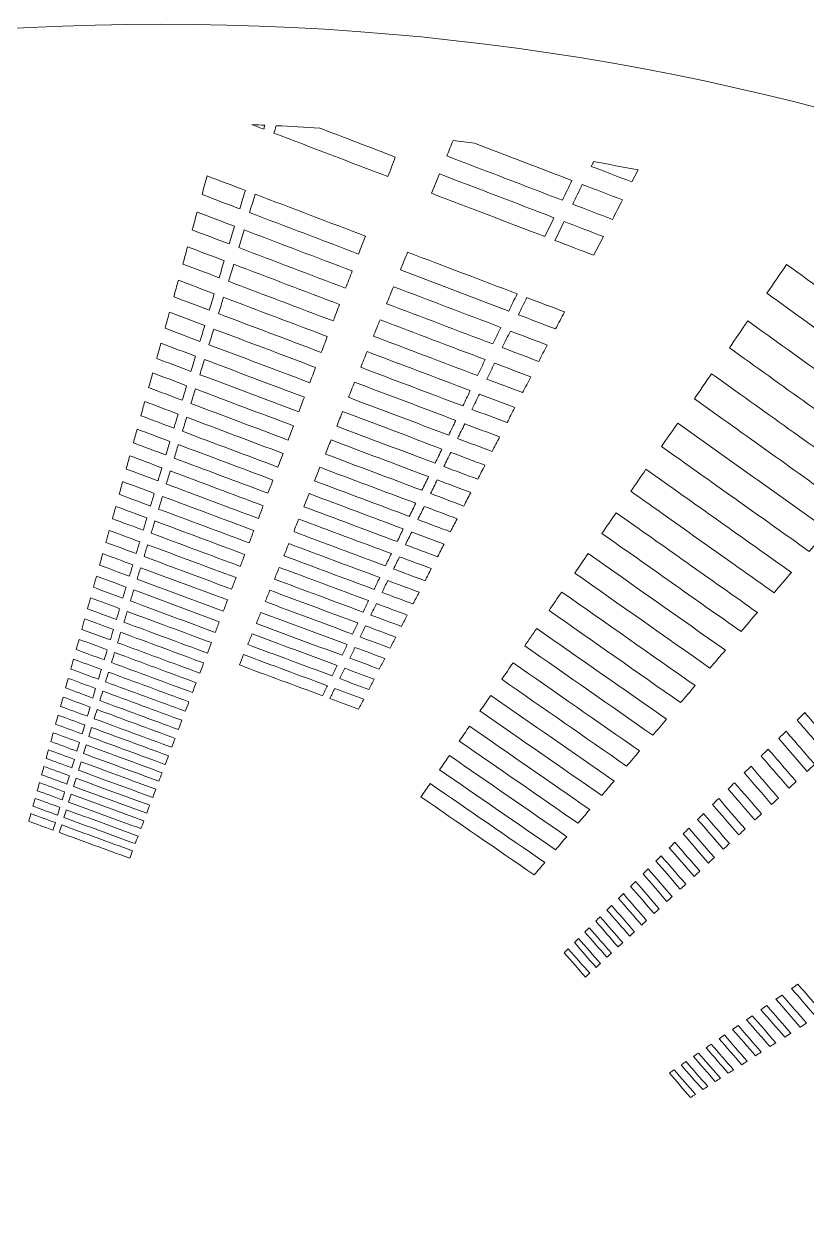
# Model space of a CAD drawing. Header units: millimetres. Extents: x -751 to 1411, y -446 to 1681.
# Drawn here: x -225.6 to -70.6, y 311.8 to 551.4 of the extents above; entities that cross this region are included whole.
import ezdxf

# ---------------------------------------------------------------- set-up
doc = ezdxf.new("R2010")
doc.units = ezdxf.units.MM
doc.header["$MEASUREMENT"] = 0
doc.layers.add('Layer 6', color=7, linetype='Continuous')

msp = doc.modelspace()

# ---------------------------------------------------------------- linework, layer by layer
at = {"layer": 'Layer 6', "lineweight": 0}
for points, knots in [([(-198.52, 551.4), (-477.55, 551.4), (-697.08, 331.88), (-697.08, 52.85), (-697.08, -226.18), (-477.55, -445.71), (-198.52, -445.71), (80.51, -445.71), (300.03, -226.18), (300.03, 52.85), (300.03, 331.88), (80.51, 551.4), (-198.52, 551.4)], [0, 0, 0, 0, 1, 1, 1, 2, 2, 2, 3, 3, 3, 4, 4, 4, 4]), ([(-177.91, 531.4), (-177.99, 531.13), (-178.07, 530.87), (-178.15, 530.6), (-178.94, 530.91), (-179.73, 531.21), (-180.52, 531.51), (-179.65, 531.48), (-178.78, 531.44), (-177.91, 531.4)], [0, 0, 0, 0, 1, 1, 1, 2, 2, 2, 3, 3, 3, 3]), ([(-175.68, 531.3), (-172.8, 531.16), (-169.92, 531), (-167.05, 530.82), (-162.06, 528.91), (-157.07, 527), (-152.08, 525.09), (-152.57, 523.8), (-153.06, 522.5), (-153.55, 521.21), (-161.08, 524.08), (-168.6, 526.96), (-176.13, 529.83), (-175.98, 530.32), (-175.83, 530.81), (-175.68, 531.3)], [0, 0, 0, 0, 1, 1, 1, 2, 2, 2, 3, 3, 3, 4, 4, 4, 5, 5, 5, 5]), ([(-140.64, 528.37), (-139.23, 528.2), (-137.83, 528.03), (-136.43, 527.85), (-129.98, 525.38), (-123.54, 522.91), (-117.1, 520.43), (-117.73, 519.13), (-118.36, 517.83), (-118.99, 516.53), (-126.62, 519.45), (-134.25, 522.38), (-141.89, 525.3), (-141.47, 526.32), (-141.05, 527.35), (-140.64, 528.37)], [0, 0, 0, 0, 1, 1, 1, 2, 2, 2, 3, 3, 3, 4, 4, 4, 5, 5, 5, 5]), ([(-112.8, 524.2), (-109.87, 523.66), (-106.93, 523.1), (-104.01, 522.52), (-104.01, 522.52), (-105.23, 520.16), (-105.23, 520.16), (-107.91, 521.19), (-110.59, 522.22), (-113.27, 523.24), (-113.11, 523.56), (-112.96, 523.88), (-112.8, 524.2)], [0, 0, 0, 0, 1, 1, 1, 2, 2, 2, 3, 3, 3, 4, 4, 4, 4]), ([(-189.35, 521.35), (-186.83, 520.39), (-184.31, 519.43), (-181.79, 518.47), (-182.16, 517.25), (-182.53, 516.04), (-182.89, 514.82), (-185.38, 515.76), (-187.88, 516.71), (-190.37, 517.66), (-190.03, 518.89), (-189.69, 520.12), (-189.35, 521.35)], [0, 0, 0, 0, 1, 1, 1, 2, 2, 2, 3, 3, 3, 4, 4, 4, 4]), ([(-143.33, 521.75), (-135.78, 518.86), (-128.22, 515.96), (-120.66, 513.07), (-121.26, 511.82), (-121.87, 510.58), (-122.47, 509.33), (-129.95, 512.19), (-137.42, 515.04), (-144.9, 517.9), (-144.38, 519.18), (-143.86, 520.46), (-143.33, 521.75)], [0, 0, 0, 0, 1, 1, 1, 2, 2, 2, 3, 3, 3, 4, 4, 4, 4]), ([(-179.84, 517.73), (-172.56, 514.96), (-165.29, 512.19), (-158.01, 509.42), (-158.46, 508.24), (-158.91, 507.05), (-159.36, 505.87), (-166.56, 508.61), (-173.76, 511.34), (-180.96, 514.08), (-180.59, 515.3), (-180.21, 516.51), (-179.84, 517.73)], [0, 0, 0, 0, 1, 1, 1, 2, 2, 2, 3, 3, 3, 4, 4, 4, 4]), ([(-107.08, 516.59), (-107.75, 515.31), (-108.41, 514.02), (-109.08, 512.74), (-111.7, 513.74), (-114.33, 514.74), (-116.95, 515.75), (-116.31, 517.05), (-115.67, 518.35), (-115.04, 519.64), (-112.38, 518.63), (-109.73, 517.61), (-107.08, 516.59)], [0, 0, 0, 0, 1, 1, 1, 2, 2, 2, 3, 3, 3, 4, 4, 4, 4]), ([(-191.33, 514.18), (-188.86, 513.24), (-186.4, 512.3), (-183.93, 511.37), (-184.28, 510.2), (-184.63, 509.03), (-184.98, 507.86), (-187.42, 508.78), (-189.87, 509.71), (-192.31, 510.64), (-191.98, 511.82), (-191.66, 513), (-191.33, 514.18)], [0, 0, 0, 0, 1, 1, 1, 2, 2, 2, 3, 3, 3, 4, 4, 4, 4]), ([(-161.92, 499.11), (-168.98, 501.78), (-176.03, 504.46), (-183.09, 507.14), (-182.73, 508.31), (-182.37, 509.47), (-182.02, 510.64), (-174.89, 507.93), (-167.76, 505.22), (-160.63, 502.52), (-161.06, 501.38), (-161.49, 500.24), (-161.92, 499.11)], [0, 0, 0, 0, 1, 1, 1, 2, 2, 2, 3, 3, 3, 4, 4, 4, 4]), ([(-120.48, 508.57), (-119.86, 509.81), (-119.25, 511.06), (-118.64, 512.3), (-116.05, 511.31), (-113.45, 510.31), (-110.85, 509.32), (-111.49, 508.09), (-112.13, 506.85), (-112.77, 505.62), (-115.34, 506.6), (-117.91, 507.59), (-120.48, 508.57)], [0, 0, 0, 0, 1, 1, 1, 2, 2, 2, 3, 3, 3, 4, 4, 4, 4]), ([(-186.99, 501.17), (-189.38, 502.08), (-191.78, 502.99), (-194.17, 503.89), (-193.86, 505.03), (-193.55, 506.16), (-193.23, 507.3), (-190.82, 506.38), (-188.4, 505.46), (-185.98, 504.55), (-186.31, 503.42), (-186.65, 502.3), (-186.99, 501.17)], [0, 0, 0, 0, 1, 1, 1, 2, 2, 2, 3, 3, 3, 4, 4, 4, 4]), ([(-127.96, 497.98), (-128.51, 496.84), (-129.07, 495.7), (-129.62, 494.56), (-129.62, 494.56), (-151.08, 502.72), (-151.08, 502.72), (-150.61, 503.89), (-150.13, 505.07), (-149.65, 506.24), (-142.42, 503.49), (-135.19, 500.73), (-127.96, 497.98)], [0, 0, 0, 0, 1, 1, 1, 2, 2, 2, 3, 3, 3, 4, 4, 4, 4]), ([(-163.14, 495.89), (-163.55, 494.8), (-163.97, 493.71), (-164.38, 492.61), (-171.3, 495.23), (-178.22, 497.85), (-185.14, 500.47), (-184.79, 501.59), (-184.45, 502.71), (-184.1, 503.84), (-177.12, 501.19), (-170.13, 498.54), (-163.14, 495.89)], [0, 0, 0, 0, 1, 1, 1, 2, 2, 2, 3, 3, 3, 4, 4, 4, 4]), ([(-74.57, 503.81), (-63.67, 495.93), (-52.76, 488.05), (-41.86, 480.17), (-43.35, 478.42), (-44.83, 476.67), (-46.32, 474.92), (-57.04, 482.65), (-67.76, 490.38), (-78.48, 498.11), (-77.18, 500.01), (-75.87, 501.91), (-74.57, 503.81)], [0, 0, 0, 0, 1, 1, 1, 2, 2, 2, 3, 3, 3, 4, 4, 4, 4]), ([(-187.95, 497.99), (-188.27, 496.91), (-188.6, 495.83), (-188.92, 494.75), (-191.27, 495.64), (-193.62, 496.53), (-195.97, 497.41), (-195.66, 498.5), (-195.36, 499.59), (-195.06, 500.68), (-192.69, 499.79), (-190.32, 498.89), (-187.95, 497.99)], [0, 0, 0, 0, 1, 1, 1, 2, 2, 2, 3, 3, 3, 4, 4, 4, 4]), ([(-153.81, 496.03), (-153.35, 497.16), (-152.89, 498.28), (-152.44, 499.4), (-145.35, 496.71), (-138.27, 494.02), (-131.18, 491.33), (-131.71, 490.24), (-132.24, 489.14), (-132.77, 488.05), (-139.78, 490.71), (-146.8, 493.37), (-153.81, 496.03)], [0, 0, 0, 0, 1, 1, 1, 2, 2, 2, 3, 3, 3, 4, 4, 4, 4]), ([(-165.55, 489.52), (-165.95, 488.47), (-166.35, 487.42), (-166.74, 486.37), (-173.53, 488.94), (-180.31, 491.5), (-187.1, 494.06), (-186.77, 495.14), (-186.44, 496.22), (-186.11, 497.3), (-179.26, 494.71), (-172.4, 492.11), (-165.55, 489.52)], [0, 0, 0, 0, 1, 1, 1, 2, 2, 2, 3, 3, 3, 4, 4, 4, 4]), ([(-127.71, 493.83), (-127.15, 494.97), (-126.59, 496.11), (-126.03, 497.25), (-123.55, 496.3), (-121.06, 495.36), (-118.58, 494.41), (-119.16, 493.28), (-119.75, 492.16), (-120.33, 491.03), (-122.79, 491.96), (-125.25, 492.9), (-127.71, 493.83)], [0, 0, 0, 0, 1, 1, 1, 2, 2, 2, 3, 3, 3, 4, 4, 4, 4]), ([(-189.84, 491.69), (-190.15, 490.65), (-190.46, 489.61), (-190.78, 488.57), (-193.08, 489.44), (-195.38, 490.31), (-197.69, 491.18), (-197.4, 492.23), (-197.11, 493.28), (-196.82, 494.33), (-194.49, 493.45), (-192.17, 492.57), (-189.84, 491.69)], [0, 0, 0, 0, 1, 1, 1, 2, 2, 2, 3, 3, 3, 4, 4, 4, 4]), ([(-134.27, 484.95), (-134.78, 483.9), (-135.29, 482.84), (-135.8, 481.79), (-142.68, 484.4), (-149.55, 487), (-156.43, 489.6), (-155.99, 490.68), (-155.55, 491.76), (-155.11, 492.84), (-148.16, 490.21), (-141.22, 487.58), (-134.27, 484.95)], [0, 0, 0, 0, 1, 1, 1, 2, 2, 2, 3, 3, 3, 4, 4, 4, 4]), ([(-50.62, 469.86), (-52.01, 468.23), (-53.4, 466.6), (-54.78, 464.97), (-65.16, 472.41), (-75.53, 479.85), (-85.91, 487.3), (-84.69, 489.07), (-83.47, 490.84), (-82.26, 492.61), (-71.71, 485.03), (-61.17, 477.44), (-50.62, 469.86)], [0, 0, 0, 0, 1, 1, 1, 2, 2, 2, 3, 3, 3, 4, 4, 4, 4]), ([(-188.99, 487.9), (-188.67, 488.94), (-188.36, 489.97), (-188.04, 491.01), (-181.32, 488.47), (-174.59, 485.94), (-167.87, 483.4), (-168.25, 482.39), (-168.64, 481.38), (-169.02, 480.37), (-175.68, 482.88), (-182.33, 485.39), (-188.99, 487.9)], [0, 0, 0, 0, 1, 1, 1, 2, 2, 2, 3, 3, 3, 4, 4, 4, 4]), ([(-130.9, 487.34), (-130.36, 488.43), (-129.83, 489.52), (-129.29, 490.61), (-126.86, 489.69), (-124.42, 488.76), (-121.99, 487.84), (-122.55, 486.76), (-123.11, 485.68), (-123.67, 484.59), (-126.08, 485.51), (-128.49, 486.42), (-130.9, 487.34)], [0, 0, 0, 0, 1, 1, 1, 2, 2, 2, 3, 3, 3, 4, 4, 4, 4]), ([(-191.66, 485.63), (-191.96, 484.63), (-192.26, 483.63), (-192.56, 482.63), (-194.82, 483.48), (-197.09, 484.33), (-199.35, 485.18), (-199.07, 486.19), (-198.79, 487.2), (-198.51, 488.21), (-196.23, 487.35), (-193.94, 486.49), (-191.66, 485.63)], [0, 0, 0, 0, 1, 1, 1, 2, 2, 2, 3, 3, 3, 4, 4, 4, 4]), ([(-137.24, 478.81), (-137.73, 477.8), (-138.22, 476.79), (-138.71, 475.78), (-145.45, 478.33), (-152.2, 480.88), (-158.94, 483.43), (-158.52, 484.46), (-158.1, 485.5), (-157.67, 486.54), (-150.86, 483.97), (-144.05, 481.39), (-137.24, 478.81)], [0, 0, 0, 0, 1, 1, 1, 2, 2, 2, 3, 3, 3, 4, 4, 4, 4]), ([(-170.1, 477.51), (-170.47, 476.53), (-170.84, 475.56), (-171.21, 474.59), (-177.74, 477.05), (-184.28, 479.51), (-190.81, 481.97), (-190.5, 482.97), (-190.2, 483.96), (-189.89, 484.96), (-183.3, 482.48), (-176.7, 479.99), (-170.1, 477.51)], [0, 0, 0, 0, 1, 1, 1, 2, 2, 2, 3, 3, 3, 4, 4, 4, 4]), ([(-133.96, 481.1), (-133.45, 482.15), (-132.93, 483.2), (-132.42, 484.25), (-130.03, 483.34), (-127.64, 482.44), (-125.26, 481.53), (-125.79, 480.49), (-126.33, 479.45), (-126.87, 478.41), (-129.24, 479.31), (-131.6, 480.2), (-133.96, 481.1)], [0, 0, 0, 0, 1, 1, 1, 2, 2, 2, 3, 3, 3, 4, 4, 4, 4]), ([(-193.42, 479.79), (-193.7, 478.83), (-193.99, 477.86), (-194.28, 476.9), (-196.5, 477.74), (-198.72, 478.57), (-200.94, 479.4), (-200.67, 480.38), (-200.41, 481.35), (-200.14, 482.32), (-197.9, 481.48), (-195.66, 480.63), (-193.42, 479.79)], [0, 0, 0, 0, 1, 1, 1, 2, 2, 2, 3, 3, 3, 4, 4, 4, 4]), ([(-92.84, 477.2), (-91.71, 478.85), (-90.57, 480.51), (-89.43, 482.16), (-79.22, 474.85), (-69.01, 467.55), (-58.8, 460.24), (-60.1, 458.71), (-61.39, 457.19), (-62.69, 455.66), (-72.74, 462.84), (-82.79, 470.02), (-92.84, 477.2)], [0, 0, 0, 0, 1, 1, 1, 2, 2, 2, 3, 3, 3, 4, 4, 4, 4]), ([(-140.1, 472.91), (-140.57, 471.94), (-141.04, 470.97), (-141.51, 469.99), (-148.13, 472.49), (-154.75, 474.99), (-161.36, 477.48), (-160.96, 478.48), (-160.55, 479.48), (-160.14, 480.48), (-153.46, 477.96), (-146.78, 475.44), (-140.1, 472.91)], [0, 0, 0, 0, 1, 1, 1, 2, 2, 2, 3, 3, 3, 4, 4, 4, 4]), ([(-172.25, 471.83), (-172.61, 470.9), (-172.96, 469.96), (-173.32, 469.02), (-179.73, 471.43), (-186.15, 473.84), (-192.56, 476.25), (-192.27, 477.22), (-191.97, 478.18), (-191.68, 479.14), (-185.2, 476.7), (-178.73, 474.27), (-172.25, 471.83)], [0, 0, 0, 0, 1, 1, 1, 2, 2, 2, 3, 3, 3, 4, 4, 4, 4]), ([(-136.91, 475.1), (-136.41, 476.11), (-135.92, 477.12), (-135.42, 478.13), (-133.08, 477.24), (-130.74, 476.35), (-128.4, 475.47), (-128.92, 474.47), (-129.43, 473.47), (-129.95, 472.47), (-132.27, 473.35), (-134.59, 474.22), (-136.91, 475.1)], [0, 0, 0, 0, 1, 1, 1, 2, 2, 2, 3, 3, 3, 4, 4, 4, 4]), ([(-195.11, 474.17), (-195.38, 473.24), (-195.66, 472.31), (-195.94, 471.38), (-198.12, 472.2), (-200.3, 473.02), (-202.48, 473.83), (-202.22, 474.77), (-201.97, 475.71), (-201.71, 476.65), (-199.51, 475.82), (-197.31, 474.99), (-195.11, 474.17)], [0, 0, 0, 0, 1, 1, 1, 2, 2, 2, 3, 3, 3, 4, 4, 4, 4]), ([(-163.7, 471.76), (-163.3, 472.72), (-162.91, 473.69), (-162.52, 474.65), (-155.96, 472.18), (-149.4, 469.71), (-142.84, 467.24), (-143.3, 466.3), (-143.75, 465.36), (-144.2, 464.43), (-150.7, 466.87), (-157.2, 469.32), (-163.7, 471.76)], [0, 0, 0, 0, 1, 1, 1, 2, 2, 2, 3, 3, 3, 4, 4, 4, 4]), ([(-174.32, 466.36), (-174.66, 465.46), (-175.01, 464.56), (-175.35, 463.66), (-181.65, 466.02), (-187.95, 468.38), (-194.25, 470.75), (-193.97, 471.67), (-193.68, 472.6), (-193.4, 473.53), (-187.04, 471.14), (-180.68, 468.75), (-174.32, 466.36)], [0, 0, 0, 0, 1, 1, 1, 2, 2, 2, 3, 3, 3, 4, 4, 4, 4]), ([(-139.74, 469.33), (-139.27, 470.3), (-138.79, 471.27), (-138.31, 472.24), (-136.02, 471.37), (-133.72, 470.51), (-131.42, 469.64), (-131.92, 468.68), (-132.42, 467.72), (-132.92, 466.75), (-135.19, 467.61), (-137.47, 468.47), (-139.74, 469.33)], [0, 0, 0, 0, 1, 1, 1, 2, 2, 2, 3, 3, 3, 4, 4, 4, 4]), ([(-99.34, 467.74), (-98.27, 469.29), (-97.21, 470.84), (-96.14, 472.39), (-86.25, 465.34), (-76.35, 458.29), (-66.45, 451.24), (-67.67, 449.81), (-68.88, 448.38), (-70.1, 446.95), (-79.85, 453.88), (-89.59, 460.81), (-99.34, 467.74)], [0, 0, 0, 0, 1, 1, 1, 2, 2, 2, 3, 3, 3, 4, 4, 4, 4]), ([(-196.73, 468.74), (-197, 467.85), (-197.27, 466.95), (-197.54, 466.06), (-199.68, 466.86), (-201.83, 467.66), (-203.97, 468.46), (-203.72, 469.37), (-203.47, 470.27), (-203.22, 471.17), (-201.06, 470.36), (-198.9, 469.55), (-196.73, 468.74)], [0, 0, 0, 0, 1, 1, 1, 2, 2, 2, 3, 3, 3, 4, 4, 4, 4]), ([(-176.32, 461.09), (-176.65, 460.22), (-176.98, 459.35), (-177.31, 458.48), (-183.5, 460.8), (-189.69, 463.12), (-195.88, 465.43), (-195.61, 466.33), (-195.33, 467.22), (-195.06, 468.12), (-188.81, 465.78), (-182.57, 463.43), (-176.32, 461.09)], [0, 0, 0, 0, 1, 1, 1, 2, 2, 2, 3, 3, 3, 4, 4, 4, 4]), ([(-165.94, 466.25), (-165.56, 467.18), (-165.19, 468.11), (-164.81, 469.03), (-158.37, 466.61), (-151.93, 464.19), (-145.49, 461.77), (-145.93, 460.87), (-146.36, 459.96), (-146.8, 459.06), (-153.18, 461.46), (-159.56, 463.85), (-165.94, 466.25)], [0, 0, 0, 0, 1, 1, 1, 2, 2, 2, 3, 3, 3, 4, 4, 4, 4]), ([(-198.31, 463.51), (-198.57, 462.65), (-198.83, 461.78), (-199.09, 460.92), (-201.19, 461.7), (-203.3, 462.49), (-205.4, 463.28), (-205.16, 464.15), (-204.92, 465.02), (-204.68, 465.9), (-202.55, 465.1), (-200.43, 464.31), (-198.31, 463.51)], [0, 0, 0, 0, 1, 1, 1, 2, 2, 2, 3, 3, 3, 4, 4, 4, 4]), ([(-142.47, 463.77), (-142.01, 464.71), (-141.55, 465.64), (-141.09, 466.58), (-138.84, 465.73), (-136.58, 464.88), (-134.33, 464.03), (-134.81, 463.1), (-135.29, 462.18), (-135.77, 461.25), (-138, 462.09), (-140.24, 462.93), (-142.47, 463.77)], [0, 0, 0, 0, 1, 1, 1, 2, 2, 2, 3, 3, 3, 4, 4, 4, 4]), ([(-197.46, 460.31), (-197.19, 461.17), (-196.93, 462.03), (-196.66, 462.9), (-190.52, 460.6), (-184.39, 458.3), (-178.25, 456.01), (-178.57, 455.16), (-178.88, 454.32), (-179.2, 453.48), (-185.29, 455.76), (-191.37, 458.03), (-197.46, 460.31)], [0, 0, 0, 0, 1, 1, 1, 2, 2, 2, 3, 3, 3, 4, 4, 4, 4]), ([(-168.1, 460.94), (-167.74, 461.83), (-167.38, 462.73), (-167.01, 463.62), (-160.69, 461.25), (-154.36, 458.87), (-148.04, 456.5), (-148.46, 455.63), (-148.88, 454.76), (-149.31, 453.89), (-155.57, 456.24), (-161.84, 458.59), (-168.1, 460.94)], [0, 0, 0, 0, 1, 1, 1, 2, 2, 2, 3, 3, 3, 4, 4, 4, 4]), ([(-105.43, 458.87), (-104.43, 460.32), (-103.43, 461.78), (-102.43, 463.23), (-92.83, 456.42), (-83.23, 449.61), (-73.63, 442.79), (-74.77, 441.45), (-75.91, 440.11), (-77.05, 438.77), (-86.51, 445.46), (-95.97, 452.17), (-105.43, 458.87)], [0, 0, 0, 0, 1, 1, 1, 2, 2, 2, 3, 3, 3, 4, 4, 4, 4]), ([(-199.82, 458.46), (-200.08, 457.62), (-200.33, 456.79), (-200.58, 455.95), (-202.65, 456.73), (-204.72, 457.5), (-206.79, 458.27), (-206.55, 459.11), (-206.32, 459.96), (-206.09, 460.8), (-204, 460.02), (-201.91, 459.24), (-199.82, 458.46)], [0, 0, 0, 0, 1, 1, 1, 2, 2, 2, 3, 3, 3, 4, 4, 4, 4]), ([(-145.1, 458.42), (-144.66, 459.32), (-144.21, 460.22), (-143.77, 461.12), (-141.56, 460.29), (-139.34, 459.46), (-137.13, 458.62), (-137.59, 457.73), (-138.05, 456.84), (-138.52, 455.95), (-140.71, 456.77), (-142.9, 457.6), (-145.1, 458.42)], [0, 0, 0, 0, 1, 1, 1, 2, 2, 2, 3, 3, 3, 4, 4, 4, 4]), ([(-180.11, 451.09), (-180.42, 450.28), (-180.72, 449.47), (-181.03, 448.66), (-187.01, 450.89), (-192.99, 453.12), (-198.97, 455.35), (-198.72, 456.19), (-198.46, 457.02), (-198.21, 457.86), (-192.17, 455.6), (-186.14, 453.35), (-180.11, 451.09)], [0, 0, 0, 0, 1, 1, 1, 2, 2, 2, 3, 3, 3, 4, 4, 4, 4]), ([(-170.19, 455.81), (-169.84, 456.68), (-169.49, 457.54), (-169.14, 458.4), (-162.93, 456.07), (-156.71, 453.74), (-150.5, 451.42), (-150.91, 450.58), (-151.31, 449.74), (-151.72, 448.9), (-157.88, 451.2), (-164.03, 453.51), (-170.19, 455.81)], [0, 0, 0, 0, 1, 1, 1, 2, 2, 2, 3, 3, 3, 4, 4, 4, 4]), ([(-201.29, 453.58), (-201.53, 452.77), (-201.78, 451.97), (-202.02, 451.16), (-204.05, 451.92), (-206.09, 452.67), (-208.12, 453.43), (-207.9, 454.25), (-207.67, 455.06), (-207.45, 455.88), (-205.39, 455.11), (-203.34, 454.34), (-201.29, 453.58)], [0, 0, 0, 0, 1, 1, 1, 2, 2, 2, 3, 3, 3, 4, 4, 4, 4]), ([(-147.63, 453.26), (-147.21, 454.13), (-146.78, 455), (-146.35, 455.86), (-144.18, 455.05), (-142, 454.23), (-139.83, 453.42), (-140.28, 452.56), (-140.72, 451.69), (-141.17, 450.83), (-143.32, 451.64), (-145.48, 452.45), (-147.63, 453.26)], [0, 0, 0, 0, 1, 1, 1, 2, 2, 2, 3, 3, 3, 4, 4, 4, 4]), ([(-200.44, 450.57), (-200.2, 451.38), (-199.95, 452.18), (-199.7, 452.99), (-193.77, 450.77), (-187.84, 448.56), (-181.9, 446.35), (-182.2, 445.56), (-182.5, 444.78), (-182.8, 443.99), (-188.68, 446.19), (-194.56, 448.38), (-200.44, 450.57)], [0, 0, 0, 0, 1, 1, 1, 2, 2, 2, 3, 3, 3, 4, 4, 4, 4]), ([(-172.21, 450.87), (-171.87, 451.7), (-171.53, 452.53), (-171.19, 453.37), (-165.08, 451.08), (-158.98, 448.8), (-152.87, 446.51), (-153.27, 445.7), (-153.66, 444.89), (-154.05, 444.08), (-160.1, 446.34), (-166.16, 448.61), (-172.21, 450.87)], [0, 0, 0, 0, 1, 1, 1, 2, 2, 2, 3, 3, 3, 4, 4, 4, 4]), ([(-111.16, 450.52), (-110.22, 451.89), (-109.28, 453.26), (-108.34, 454.63), (-99.02, 448.04), (-89.69, 441.45), (-80.37, 434.86), (-81.44, 433.6), (-82.52, 432.34), (-83.59, 431.08), (-92.78, 437.56), (-101.97, 444.04), (-111.16, 450.52)], [0, 0, 0, 0, 1, 1, 1, 2, 2, 2, 3, 3, 3, 4, 4, 4, 4]), ([(-202.71, 448.86), (-202.94, 448.08), (-203.18, 447.3), (-203.41, 446.52), (-205.41, 447.26), (-207.41, 448.01), (-209.42, 448.75), (-209.2, 449.54), (-208.98, 450.33), (-208.76, 451.12), (-206.74, 450.37), (-204.73, 449.61), (-202.71, 448.86)], [0, 0, 0, 0, 1, 1, 1, 2, 2, 2, 3, 3, 3, 4, 4, 4, 4]), ([(-150.08, 448.28), (-149.67, 449.12), (-149.25, 449.96), (-148.84, 450.8), (-146.71, 449.99), (-144.57, 449.19), (-142.43, 448.39), (-142.86, 447.56), (-143.29, 446.73), (-143.72, 445.9), (-145.84, 446.7), (-147.96, 447.49), (-150.08, 448.28)], [0, 0, 0, 0, 1, 1, 1, 2, 2, 2, 3, 3, 3, 4, 4, 4, 4]), ([(-201.86, 445.94), (-201.62, 446.72), (-201.38, 447.5), (-201.14, 448.28), (-195.31, 446.11), (-189.48, 443.93), (-183.64, 441.76), (-183.93, 441), (-184.22, 440.24), (-184.51, 439.48), (-190.29, 441.64), (-196.08, 443.79), (-201.86, 445.94)], [0, 0, 0, 0, 1, 1, 1, 2, 2, 2, 3, 3, 3, 4, 4, 4, 4]), ([(-174.15, 446.09), (-173.83, 446.89), (-173.5, 447.7), (-173.17, 448.5), (-167.17, 446.26), (-161.17, 444.02), (-155.17, 441.78), (-155.55, 440.99), (-155.92, 440.21), (-156.3, 439.43), (-162.25, 441.65), (-168.2, 443.87), (-174.15, 446.09)], [0, 0, 0, 0, 1, 1, 1, 2, 2, 2, 3, 3, 3, 4, 4, 4, 4]), ([(-204.08, 444.3), (-204.31, 443.55), (-204.53, 442.79), (-204.76, 442.03), (-206.73, 442.77), (-208.7, 443.5), (-210.67, 444.23), (-210.46, 444.99), (-210.25, 445.75), (-210.03, 446.52), (-208.05, 445.78), (-206.06, 445.04), (-204.08, 444.3)], [0, 0, 0, 0, 1, 1, 1, 2, 2, 2, 3, 3, 3, 4, 4, 4, 4]), ([(-152.44, 443.48), (-152.04, 444.29), (-151.64, 445.09), (-151.25, 445.9), (-149.15, 445.12), (-147.05, 444.33), (-144.95, 443.55), (-145.36, 442.74), (-145.78, 441.94), (-146.19, 441.14), (-148.27, 441.92), (-150.36, 442.7), (-152.44, 443.48)], [0, 0, 0, 0, 1, 1, 1, 2, 2, 2, 3, 3, 3, 4, 4, 4, 4]), ([(-116.55, 442.67), (-115.67, 443.96), (-114.78, 445.25), (-113.89, 446.54), (-104.83, 440.16), (-95.77, 433.78), (-86.71, 427.4), (-87.73, 426.21), (-88.74, 425.02), (-89.75, 423.83), (-98.68, 430.11), (-107.62, 436.39), (-116.55, 442.67)], [0, 0, 0, 0, 1, 1, 1, 2, 2, 2, 3, 3, 3, 4, 4, 4, 4]), ([(-203.23, 441.47), (-203, 442.22), (-202.77, 442.97), (-202.54, 443.73), (-196.8, 441.59), (-191.06, 439.46), (-185.32, 437.33), (-185.6, 436.59), (-185.88, 435.86), (-186.16, 435.12), (-191.85, 437.24), (-197.54, 439.35), (-203.23, 441.47)], [0, 0, 0, 0, 1, 1, 1, 2, 2, 2, 3, 3, 3, 4, 4, 4, 4]), ([(-176.03, 441.47), (-175.72, 442.25), (-175.4, 443.03), (-175.08, 443.8), (-169.18, 441.6), (-163.28, 439.4), (-157.38, 437.2), (-157.75, 436.44), (-158.11, 435.69), (-158.48, 434.93), (-164.33, 437.11), (-170.18, 439.29), (-176.03, 441.47)], [0, 0, 0, 0, 1, 1, 1, 2, 2, 2, 3, 3, 3, 4, 4, 4, 4]), ([(-205.41, 439.89), (-205.62, 439.15), (-205.84, 438.42), (-206.06, 437.69), (-208, 438.41), (-209.94, 439.13), (-211.88, 439.85), (-211.67, 440.59), (-211.47, 441.32), (-211.27, 442.06), (-209.31, 441.34), (-207.36, 440.61), (-205.41, 439.89)], [0, 0, 0, 0, 1, 1, 1, 2, 2, 2, 3, 3, 3, 4, 4, 4, 4]), ([(-154.72, 438.83), (-154.33, 439.62), (-153.95, 440.4), (-153.56, 441.18), (-151.5, 440.41), (-149.44, 439.64), (-147.37, 438.87), (-147.77, 438.09), (-148.18, 437.32), (-148.58, 436.54), (-150.62, 437.31), (-152.67, 438.07), (-154.72, 438.83)], [0, 0, 0, 0, 1, 1, 1, 2, 2, 2, 3, 3, 3, 4, 4, 4, 4]), ([(-204.56, 437.14), (-204.34, 437.86), (-204.12, 438.59), (-203.89, 439.32), (-198.24, 437.23), (-192.6, 435.13), (-186.95, 433.03), (-187.22, 432.32), (-187.49, 431.61), (-187.76, 430.9), (-193.36, 432.98), (-198.96, 435.06), (-204.56, 437.14)], [0, 0, 0, 0, 1, 1, 1, 2, 2, 2, 3, 3, 3, 4, 4, 4, 4]), ([(-177.85, 437.01), (-177.55, 437.76), (-177.24, 438.51), (-176.93, 439.26), (-171.13, 437.1), (-165.33, 434.94), (-159.52, 432.78), (-159.88, 432.05), (-160.23, 431.31), (-160.59, 430.58), (-166.34, 432.72), (-172.1, 434.87), (-177.85, 437.01)], [0, 0, 0, 0, 1, 1, 1, 2, 2, 2, 3, 3, 3, 4, 4, 4, 4]), ([(-121.64, 435.26), (-120.8, 436.47), (-119.97, 437.69), (-119.13, 438.91), (-110.32, 432.73), (-101.51, 426.55), (-92.7, 420.36), (-93.65, 419.24), (-94.61, 418.11), (-95.56, 416.99), (-104.25, 423.08), (-112.95, 429.17), (-121.64, 435.26)], [0, 0, 0, 0, 1, 1, 1, 2, 2, 2, 3, 3, 3, 4, 4, 4, 4]), ([(-206.69, 435.61), (-206.9, 434.9), (-207.12, 434.2), (-207.33, 433.49), (-209.24, 434.19), (-211.14, 434.9), (-213.05, 435.61), (-212.85, 436.32), (-212.65, 437.04), (-212.46, 437.75), (-210.53, 437.04), (-208.61, 436.33), (-206.69, 435.61)], [0, 0, 0, 0, 1, 1, 1, 2, 2, 2, 3, 3, 3, 4, 4, 4, 4]), ([(-156.92, 434.35), (-156.55, 435.1), (-156.18, 435.86), (-155.81, 436.61), (-153.78, 435.86), (-151.75, 435.1), (-149.72, 434.34), (-150.1, 433.59), (-150.49, 432.85), (-150.88, 432.1), (-152.89, 432.85), (-154.91, 433.6), (-156.92, 434.35)], [0, 0, 0, 0, 1, 1, 1, 2, 2, 2, 3, 3, 3, 4, 4, 4, 4]), ([(-205.85, 432.94), (-205.63, 433.65), (-205.42, 434.35), (-205.2, 435.06), (-199.64, 433), (-194.08, 430.94), (-188.52, 428.88), (-188.78, 428.19), (-189.05, 427.5), (-189.31, 426.81), (-194.82, 428.85), (-200.34, 430.9), (-205.85, 432.94)], [0, 0, 0, 0, 1, 1, 1, 2, 2, 2, 3, 3, 3, 4, 4, 4, 4]), ([(-178.72, 434.87), (-173.01, 432.75), (-167.3, 430.62), (-161.59, 428.5), (-161.94, 427.79), (-162.28, 427.08), (-162.62, 426.37), (-168.28, 428.48), (-173.95, 430.58), (-179.61, 432.69), (-179.32, 433.42), (-179.02, 434.14), (-178.72, 434.87)], [0, 0, 0, 0, 1, 1, 1, 2, 2, 2, 3, 3, 3, 4, 4, 4, 4]), ([(-207.93, 431.47), (-208.14, 430.79), (-208.35, 430.1), (-208.55, 429.41), (-208.55, 429.41), (-214.19, 431.5), (-214.19, 431.5), (-213.99, 432.19), (-213.8, 432.88), (-213.61, 433.57), (-211.72, 432.87), (-209.83, 432.17), (-207.93, 431.47)], [0, 0, 0, 0, 1, 1, 1, 2, 2, 2, 3, 3, 3, 4, 4, 4, 4]), ([(-159.05, 430.01), (-158.69, 430.74), (-158.33, 431.47), (-157.97, 432.2), (-155.98, 431.46), (-153.98, 430.71), (-151.98, 429.97), (-152.36, 429.25), (-152.73, 428.52), (-153.11, 427.8), (-155.09, 428.54), (-157.07, 429.27), (-159.05, 430.01)], [0, 0, 0, 0, 1, 1, 1, 2, 2, 2, 3, 3, 3, 4, 4, 4, 4]), ([(-126.45, 428.25), (-125.66, 429.4), (-124.87, 430.56), (-124.08, 431.71), (-115.5, 425.71), (-106.92, 419.71), (-98.35, 413.71), (-99.25, 412.65), (-100.15, 411.59), (-101.06, 410.53), (-109.52, 416.44), (-117.99, 422.34), (-126.45, 428.25)], [0, 0, 0, 0, 1, 1, 1, 2, 2, 2, 3, 3, 3, 4, 4, 4, 4]), ([(-209.14, 427.46), (-209.34, 426.79), (-209.54, 426.13), (-209.74, 425.46), (-211.59, 426.15), (-213.44, 426.83), (-215.29, 427.51), (-215.1, 428.18), (-214.92, 428.86), (-214.73, 429.53), (-212.87, 428.84), (-211, 428.15), (-209.14, 427.46)], [0, 0, 0, 0, 1, 1, 1, 2, 2, 2, 3, 3, 3, 4, 4, 4, 4]), ([(-207.1, 428.87), (-206.89, 429.56), (-206.68, 430.24), (-206.47, 430.93), (-200.99, 428.9), (-195.52, 426.87), (-190.05, 424.85), (-190.3, 424.18), (-190.56, 423.51), (-190.81, 422.84), (-196.24, 424.85), (-201.67, 426.86), (-207.1, 428.87)], [0, 0, 0, 0, 1, 1, 1, 2, 2, 2, 3, 3, 3, 4, 4, 4, 4]), ([(-181.32, 428.51), (-181.03, 429.21), (-180.74, 429.92), (-180.45, 430.62), (-174.84, 428.53), (-169.22, 426.45), (-163.6, 424.36), (-163.93, 423.67), (-164.26, 422.99), (-164.59, 422.3), (-170.17, 424.37), (-175.74, 426.44), (-181.32, 428.51)], [0, 0, 0, 0, 1, 1, 1, 2, 2, 2, 3, 3, 3, 4, 4, 4, 4]), ([(-208.31, 424.93), (-208.1, 425.6), (-207.9, 426.26), (-207.69, 426.92), (-202.31, 424.93), (-196.92, 422.94), (-191.53, 420.94), (-191.77, 420.3), (-192.02, 419.65), (-192.26, 419), (-197.61, 420.98), (-202.96, 422.96), (-208.31, 424.93)], [0, 0, 0, 0, 1, 1, 1, 2, 2, 2, 3, 3, 3, 4, 4, 4, 4]), ([(-161.11, 425.81), (-160.76, 426.52), (-160.42, 427.23), (-160.07, 427.93), (-158.1, 427.2), (-156.14, 426.47), (-154.18, 425.74), (-154.54, 425.04), (-154.9, 424.34), (-155.26, 423.64), (-157.21, 424.36), (-159.16, 425.09), (-161.11, 425.81)], [0, 0, 0, 0, 1, 1, 1, 2, 2, 2, 3, 3, 3, 4, 4, 4, 4]), ([(-210.31, 423.57), (-210.5, 422.92), (-210.7, 422.28), (-210.89, 421.63), (-212.71, 422.3), (-214.53, 422.98), (-216.36, 423.65), (-216.18, 424.3), (-216, 424.95), (-215.82, 425.6), (-213.98, 424.92), (-212.14, 424.25), (-210.31, 423.57)], [0, 0, 0, 0, 1, 1, 1, 2, 2, 2, 3, 3, 3, 4, 4, 4, 4]), ([(-182.13, 426.5), (-176.6, 424.45), (-171.07, 422.4), (-165.54, 420.35), (-165.86, 419.69), (-166.18, 419.02), (-166.5, 418.36), (-171.99, 420.39), (-177.48, 422.42), (-182.97, 424.46), (-182.69, 425.14), (-182.41, 425.82), (-182.13, 426.5)], [0, 0, 0, 0, 1, 1, 1, 2, 2, 2, 3, 3, 3, 4, 4, 4, 4]), ([(-131, 421.62), (-130.25, 422.71), (-129.5, 423.8), (-128.76, 424.89), (-120.4, 419.07), (-112.05, 413.25), (-103.69, 407.42), (-104.55, 406.42), (-105.4, 405.41), (-106.26, 404.41), (-114.51, 410.14), (-122.75, 415.88), (-131, 421.62)], [0, 0, 0, 0, 1, 1, 1, 2, 2, 2, 3, 3, 3, 4, 4, 4, 4]), ([(-211.44, 419.79), (-211.63, 419.17), (-211.82, 418.54), (-212.01, 417.91), (-213.8, 418.58), (-215.6, 419.24), (-217.39, 419.9), (-217.22, 420.53), (-217.04, 421.16), (-216.87, 421.8), (-215.06, 421.13), (-213.25, 420.46), (-211.44, 419.79)], [0, 0, 0, 0, 1, 1, 1, 2, 2, 2, 3, 3, 3, 4, 4, 4, 4]), ([(-209.48, 421.11), (-209.28, 421.75), (-209.08, 422.4), (-208.89, 423.04), (-203.58, 421.08), (-198.27, 419.12), (-192.96, 417.16), (-193.2, 416.53), (-193.44, 415.9), (-193.68, 415.28), (-198.94, 417.22), (-204.21, 419.17), (-209.48, 421.11)], [0, 0, 0, 0, 1, 1, 1, 2, 2, 2, 3, 3, 3, 4, 4, 4, 4]), ([(-163.1, 421.75), (-162.77, 422.43), (-162.43, 423.12), (-162.1, 423.8), (-160.16, 423.08), (-158.23, 422.37), (-156.3, 421.65), (-156.65, 420.97), (-157, 420.29), (-157.35, 419.61), (-159.27, 420.33), (-161.19, 421.04), (-163.1, 421.75)], [0, 0, 0, 0, 1, 1, 1, 2, 2, 2, 3, 3, 3, 4, 4, 4, 4]), ([(-164.06, 419.8), (-162.16, 419.1), (-160.25, 418.39), (-158.35, 417.69), (-158.69, 417.03), (-159.03, 416.37), (-159.37, 415.71), (-161.26, 416.41), (-163.15, 417.11), (-165.04, 417.81), (-164.71, 418.48), (-164.39, 419.14), (-164.06, 419.8)], [0, 0, 0, 0, 1, 1, 1, 2, 2, 2, 3, 3, 3, 4, 4, 4, 4]), ([(-212.54, 416.13), (-212.73, 415.52), (-212.91, 414.91), (-213.09, 414.31), (-214.86, 414.96), (-216.63, 415.61), (-218.4, 416.26), (-218.23, 416.87), (-218.06, 417.49), (-217.89, 418.1), (-216.11, 417.44), (-214.32, 416.79), (-212.54, 416.13)], [0, 0, 0, 0, 1, 1, 1, 2, 2, 2, 3, 3, 3, 4, 4, 4, 4]), ([(-210.62, 417.4), (-210.42, 418.03), (-210.23, 418.65), (-210.04, 419.28), (-204.81, 417.35), (-199.58, 415.42), (-194.35, 413.49), (-194.35, 413.49), (-195.05, 411.66), (-195.05, 411.66), (-200.24, 413.57), (-205.43, 415.49), (-210.62, 417.4)], [0, 0, 0, 0, 1, 1, 1, 2, 2, 2, 3, 3, 3, 4, 4, 4, 4]), ([(-135.31, 415.34), (-134.6, 416.38), (-133.9, 417.41), (-133.19, 418.44), (-125.04, 412.78), (-116.9, 407.12), (-108.76, 401.47), (-109.57, 400.51), (-110.38, 399.56), (-111.19, 398.6), (-119.23, 404.18), (-127.27, 409.76), (-135.31, 415.34)], [0, 0, 0, 0, 1, 1, 1, 2, 2, 2, 3, 3, 3, 4, 4, 4, 4]), ([(-211.72, 413.8), (-211.53, 414.41), (-211.35, 415.01), (-211.16, 415.62), (-206.01, 413.72), (-200.86, 411.82), (-195.7, 409.92), (-195.93, 409.33), (-196.15, 408.74), (-196.38, 408.15), (-201.49, 410.03), (-206.61, 411.92), (-211.72, 413.8)], [0, 0, 0, 0, 1, 1, 1, 2, 2, 2, 3, 3, 3, 4, 4, 4, 4]), ([(-65.19, 408.3), (-65.71, 407.83), (-66.22, 407.35), (-66.74, 406.87), (-68.65, 409.09), (-70.57, 411.31), (-72.48, 413.53), (-71.98, 414.03), (-71.48, 414.53), (-70.98, 415.03), (-69.05, 412.79), (-67.12, 410.55), (-65.19, 408.3)], [0, 0, 0, 0, 1, 1, 1, 2, 2, 2, 3, 3, 3, 4, 4, 4, 4]), ([(-213.61, 412.57), (-213.79, 411.98), (-213.97, 411.39), (-214.14, 410.8), (-215.89, 411.44), (-217.63, 412.08), (-219.37, 412.73), (-219.21, 413.32), (-219.05, 413.92), (-218.88, 414.51), (-217.12, 413.87), (-215.37, 413.22), (-213.61, 412.57)], [0, 0, 0, 0, 1, 1, 1, 2, 2, 2, 3, 3, 3, 4, 4, 4, 4]), ([(-139.41, 409.38), (-138.74, 410.36), (-138.06, 411.34), (-137.39, 412.32), (-129.45, 406.82), (-121.51, 401.32), (-113.57, 395.81), (-114.34, 394.91), (-115.11, 394), (-115.88, 393.09), (-123.72, 398.52), (-131.57, 403.95), (-139.41, 409.38)], [0, 0, 0, 0, 1, 1, 1, 2, 2, 2, 3, 3, 3, 4, 4, 4, 4]), ([(-214.65, 409.12), (-214.82, 408.54), (-214.99, 407.97), (-215.17, 407.4), (-216.89, 408.03), (-218.6, 408.66), (-220.32, 409.29), (-220.16, 409.87), (-220, 410.45), (-219.84, 411.03), (-218.11, 410.39), (-216.38, 409.76), (-214.65, 409.12)], [0, 0, 0, 0, 1, 1, 1, 2, 2, 2, 3, 3, 3, 4, 4, 4, 4]), ([(-212.79, 410.3), (-212.61, 410.89), (-212.43, 411.48), (-212.25, 412.07), (-207.17, 410.2), (-202.09, 408.33), (-197.01, 406.46), (-197.23, 405.89), (-197.45, 405.31), (-197.67, 404.74), (-202.71, 406.59), (-207.75, 408.45), (-212.79, 410.3)], [0, 0, 0, 0, 1, 1, 1, 2, 2, 2, 3, 3, 3, 4, 4, 4, 4]), ([(-69.01, 404.76), (-69.5, 404.3), (-70, 403.84), (-70.49, 403.38), (-70.49, 403.38), (-76.12, 409.9), (-76.12, 409.9), (-75.64, 410.38), (-75.16, 410.86), (-74.68, 411.33), (-72.79, 409.14), (-70.9, 406.95), (-69.01, 404.76)], [0, 0, 0, 0, 1, 1, 1, 2, 2, 2, 3, 3, 3, 4, 4, 4, 4]), ([(-215.66, 405.76), (-215.83, 405.2), (-215.99, 404.65), (-216.16, 404.09), (-217.86, 404.71), (-219.55, 405.33), (-221.25, 405.95), (-221.09, 406.52), (-220.94, 407.08), (-220.78, 407.64), (-219.07, 407.02), (-217.37, 406.39), (-215.66, 405.76)], [0, 0, 0, 0, 1, 1, 1, 2, 2, 2, 3, 3, 3, 4, 4, 4, 4]), ([(-213.84, 406.91), (-213.66, 407.48), (-213.48, 408.05), (-213.31, 408.63), (-208.3, 406.78), (-203.29, 404.94), (-198.29, 403.1), (-198.5, 402.54), (-198.71, 401.98), (-198.92, 401.43), (-203.89, 403.25), (-208.86, 405.08), (-213.84, 406.91)], [0, 0, 0, 0, 1, 1, 1, 2, 2, 2, 3, 3, 3, 4, 4, 4, 4]), ([(-72.67, 401.36), (-73.14, 400.92), (-73.62, 400.48), (-74.09, 400.04), (-75.93, 402.17), (-77.77, 404.29), (-79.6, 406.42), (-79.14, 406.88), (-78.68, 407.34), (-78.23, 407.79), (-76.37, 405.65), (-74.52, 403.5), (-72.67, 401.36)], [0, 0, 0, 0, 1, 1, 1, 2, 2, 2, 3, 3, 3, 4, 4, 4, 4]), ([(-214.85, 403.6), (-214.68, 404.16), (-214.51, 404.72), (-214.34, 405.28), (-209.4, 403.46), (-204.46, 401.65), (-199.52, 399.83), (-199.73, 399.29), (-199.94, 398.75), (-200.14, 398.21), (-205.04, 400.01), (-209.95, 401.8), (-214.85, 403.6)], [0, 0, 0, 0, 1, 1, 1, 2, 2, 2, 3, 3, 3, 4, 4, 4, 4]), ([(-143.3, 403.71), (-142.66, 404.64), (-142.02, 405.58), (-141.38, 406.51), (-133.63, 401.15), (-125.88, 395.8), (-118.13, 390.44), (-118.86, 389.58), (-119.6, 388.72), (-120.33, 387.85), (-127.99, 393.14), (-135.64, 398.42), (-143.3, 403.71)], [0, 0, 0, 0, 1, 1, 1, 2, 2, 2, 3, 3, 3, 4, 4, 4, 4]), ([(-216.64, 402.5), (-216.8, 401.95), (-216.97, 401.41), (-217.13, 400.87), (-218.8, 401.48), (-220.47, 402.1), (-222.14, 402.71), (-221.99, 403.26), (-221.84, 403.8), (-221.69, 404.35), (-220.01, 403.73), (-218.32, 403.11), (-216.64, 402.5)], [0, 0, 0, 0, 1, 1, 1, 2, 2, 2, 3, 3, 3, 4, 4, 4, 4]), ([(-76.18, 398.1), (-76.63, 397.68), (-77.09, 397.26), (-77.54, 396.83), (-79.34, 398.92), (-81.15, 401), (-82.95, 403.08), (-82.51, 403.52), (-82.06, 403.96), (-81.62, 404.4), (-79.81, 402.3), (-78, 400.2), (-76.18, 398.1)], [0, 0, 0, 0, 1, 1, 1, 2, 2, 2, 3, 3, 3, 4, 4, 4, 4]), ([(-217.59, 399.32), (-217.75, 398.79), (-217.91, 398.27), (-218.07, 397.74), (-219.72, 398.34), (-221.37, 398.95), (-223.02, 399.55), (-222.87, 400.08), (-222.72, 400.62), (-222.57, 401.15), (-220.91, 400.54), (-219.25, 399.93), (-217.59, 399.32)], [0, 0, 0, 0, 1, 1, 1, 2, 2, 2, 3, 3, 3, 4, 4, 4, 4]), ([(-215.83, 400.39), (-215.67, 400.94), (-215.5, 401.48), (-215.33, 402.02), (-210.47, 400.23), (-205.6, 398.44), (-200.73, 396.66), (-200.93, 396.13), (-201.13, 395.6), (-201.33, 395.07), (-206.16, 396.85), (-211, 398.62), (-215.83, 400.39)], [0, 0, 0, 0, 1, 1, 1, 2, 2, 2, 3, 3, 3, 4, 4, 4, 4]), ([(-122.47, 385.33), (-123.17, 384.51), (-123.87, 383.69), (-124.57, 382.87), (-132.05, 388.02), (-139.53, 393.17), (-147.01, 398.32), (-146.4, 399.2), (-145.79, 400.09), (-145.18, 400.98), (-137.61, 395.76), (-130.04, 390.55), (-122.47, 385.33)], [0, 0, 0, 0, 1, 1, 1, 2, 2, 2, 3, 3, 3, 4, 4, 4, 4]), ([(-79.55, 394.97), (-79.99, 394.57), (-80.42, 394.16), (-80.86, 393.76), (-82.62, 395.8), (-84.39, 397.84), (-86.16, 399.88), (-85.73, 400.3), (-85.31, 400.72), (-84.89, 401.14), (-83.11, 399.09), (-81.33, 397.03), (-79.55, 394.97)], [0, 0, 0, 0, 1, 1, 1, 2, 2, 2, 3, 3, 3, 4, 4, 4, 4]), ([(-223.87, 396.48), (-223.72, 397), (-223.58, 397.52), (-223.44, 398.03), (-221.8, 397.43), (-220.16, 396.83), (-218.52, 396.23), (-218.68, 395.72), (-218.83, 395.21), (-218.98, 394.69), (-220.61, 395.29), (-222.24, 395.88), (-223.87, 396.48)], [0, 0, 0, 0, 1, 1, 1, 2, 2, 2, 3, 3, 3, 4, 4, 4, 4]), ([(-216.79, 397.27), (-216.63, 397.8), (-216.47, 398.32), (-216.31, 398.85), (-211.5, 397.09), (-206.7, 395.33), (-201.9, 393.57), (-202.09, 393.06), (-202.29, 392.54), (-202.48, 392.03), (-207.25, 393.78), (-212.02, 395.52), (-216.79, 397.27)], [0, 0, 0, 0, 1, 1, 1, 2, 2, 2, 3, 3, 3, 4, 4, 4, 4]), ([(-82.79, 391.97), (-83.21, 391.58), (-83.62, 391.19), (-84.04, 390.8), (-85.78, 392.8), (-87.51, 394.8), (-89.24, 396.8), (-88.83, 397.2), (-88.43, 397.61), (-88.02, 398.02), (-86.28, 396), (-84.53, 393.98), (-82.79, 391.97)], [0, 0, 0, 0, 1, 1, 1, 2, 2, 2, 3, 3, 3, 4, 4, 4, 4]), ([(-217.72, 394.23), (-217.57, 394.74), (-217.41, 395.26), (-217.25, 395.77), (-212.51, 394.03), (-207.78, 392.3), (-203.04, 390.56), (-203.23, 390.06), (-203.42, 389.56), (-203.6, 389.06), (-208.31, 390.79), (-213.02, 392.51), (-217.72, 394.23)], [0, 0, 0, 0, 1, 1, 1, 2, 2, 2, 3, 3, 3, 4, 4, 4, 4]), ([(-219.42, 393.23), (-219.57, 392.73), (-219.73, 392.23), (-219.88, 391.73), (-221.48, 392.31), (-223.09, 392.9), (-224.69, 393.49), (-224.55, 393.99), (-224.41, 394.5), (-224.27, 395), (-222.66, 394.41), (-221.04, 393.82), (-219.42, 393.23)], [0, 0, 0, 0, 1, 1, 1, 2, 2, 2, 3, 3, 3, 4, 4, 4, 4]), ([(-85.9, 389.08), (-86.3, 388.7), (-86.7, 388.33), (-87.11, 387.95), (-88.81, 389.92), (-90.51, 391.88), (-92.2, 393.84), (-91.81, 394.23), (-91.42, 394.62), (-91.03, 395.01), (-89.32, 393.03), (-87.61, 391.06), (-85.9, 389.08)], [0, 0, 0, 0, 1, 1, 1, 2, 2, 2, 3, 3, 3, 4, 4, 4, 4]), ([(-218.17, 392.77), (-213.5, 391.06), (-208.82, 389.35), (-204.14, 387.64), (-204.33, 387.15), (-204.51, 386.66), (-204.7, 386.18), (-209.34, 387.88), (-213.99, 389.57), (-218.63, 391.27), (-218.48, 391.77), (-218.32, 392.27), (-218.17, 392.77)], [0, 0, 0, 0, 1, 1, 1, 2, 2, 2, 3, 3, 3, 4, 4, 4, 4]), ([(-88.89, 386.3), (-89.28, 385.94), (-89.67, 385.58), (-90.06, 385.22), (-91.72, 387.14), (-93.39, 389.06), (-95.06, 390.99), (-94.68, 391.36), (-94.31, 391.74), (-93.93, 392.11), (-92.25, 390.18), (-90.57, 388.24), (-88.89, 386.3)], [0, 0, 0, 0, 1, 1, 1, 2, 2, 2, 3, 3, 3, 4, 4, 4, 4]), ([(-91.77, 383.62), (-92.15, 383.28), (-92.52, 382.93), (-92.89, 382.58), (-94.53, 384.47), (-96.17, 386.36), (-97.81, 388.24), (-97.45, 388.6), (-97.08, 388.97), (-96.72, 389.33), (-95.07, 387.43), (-93.42, 385.53), (-91.77, 383.62)], [0, 0, 0, 0, 1, 1, 1, 2, 2, 2, 3, 3, 3, 4, 4, 4, 4]), ([(-94.55, 381.05), (-94.91, 380.71), (-95.27, 380.38), (-95.63, 380.04), (-97.24, 381.89), (-98.85, 383.75), (-100.46, 385.6), (-100.11, 385.95), (-99.76, 386.3), (-99.41, 386.64), (-97.79, 384.78), (-96.17, 382.91), (-94.55, 381.05)], [0, 0, 0, 0, 1, 1, 1, 2, 2, 2, 3, 3, 3, 4, 4, 4, 4]), ([(-103.01, 383.05), (-102.67, 383.38), (-102.34, 383.72), (-102, 384.06), (-100.41, 382.22), (-98.82, 380.39), (-97.23, 378.56), (-97.57, 378.24), (-97.92, 377.91), (-98.27, 377.59), (-99.85, 379.41), (-101.43, 381.23), (-103.01, 383.05)], [0, 0, 0, 0, 1, 1, 1, 2, 2, 2, 3, 3, 3, 4, 4, 4, 4]), ([(-105.48, 380.59), (-105.15, 380.91), (-104.83, 381.23), (-104.5, 381.56), (-102.94, 379.76), (-101.37, 377.96), (-99.81, 376.16), (-100.14, 375.85), (-100.48, 375.54), (-100.82, 375.23), (-102.37, 377.01), (-103.92, 378.8), (-105.48, 380.59)], [0, 0, 0, 0, 1, 1, 1, 2, 2, 2, 3, 3, 3, 4, 4, 4, 4]), ([(-107.86, 378.21), (-107.54, 378.52), (-107.23, 378.84), (-106.91, 379.15), (-105.38, 377.38), (-103.84, 375.61), (-102.3, 373.85), (-102.63, 373.55), (-102.95, 373.25), (-103.28, 372.94), (-104.8, 374.7), (-106.33, 376.45), (-107.86, 378.21)], [0, 0, 0, 0, 1, 1, 1, 2, 2, 2, 3, 3, 3, 4, 4, 4, 4]), ([(-110.16, 375.91), (-109.85, 376.22), (-109.55, 376.52), (-109.25, 376.82), (-107.73, 375.08), (-106.22, 373.35), (-104.71, 371.61), (-105.02, 371.32), (-105.34, 371.03), (-105.65, 370.74), (-107.15, 372.46), (-108.65, 374.19), (-110.16, 375.91)], [0, 0, 0, 0, 1, 1, 1, 2, 2, 2, 3, 3, 3, 4, 4, 4, 4]), ([(-112.38, 373.69), (-112.09, 373.99), (-111.79, 374.28), (-111.5, 374.57), (-110.01, 372.86), (-108.52, 371.16), (-107.04, 369.45), (-107.34, 369.17), (-107.64, 368.89), (-107.95, 368.61), (-109.42, 370.3), (-110.9, 372), (-112.38, 373.69)], [0, 0, 0, 0, 1, 1, 1, 2, 2, 2, 3, 3, 3, 4, 4, 4, 4]), ([(-114.53, 371.55), (-114.25, 371.83), (-113.96, 372.11), (-113.68, 372.4), (-112.22, 370.72), (-110.75, 369.04), (-109.29, 367.36), (-109.58, 367.09), (-109.88, 366.82), (-110.17, 366.54), (-111.62, 368.21), (-113.08, 369.88), (-114.53, 371.55)], [0, 0, 0, 0, 1, 1, 1, 2, 2, 2, 3, 3, 3, 4, 4, 4, 4]), ([(-116.61, 369.47), (-116.34, 369.74), (-116.06, 370.02), (-115.79, 370.29), (-114.35, 368.64), (-112.91, 366.99), (-111.47, 365.34), (-111.75, 365.07), (-112.04, 364.81), (-112.32, 364.55), (-113.75, 366.19), (-115.18, 367.83), (-116.61, 369.47)], [0, 0, 0, 0, 1, 1, 1, 2, 2, 2, 3, 3, 3, 4, 4, 4, 4]), ([(-113.58, 363.38), (-113.85, 363.12), (-114.13, 362.87), (-114.4, 362.61), (-115.81, 364.23), (-117.22, 365.84), (-118.63, 367.45), (-118.36, 367.72), (-118.09, 367.99), (-117.83, 368.25), (-116.41, 366.63), (-114.99, 365), (-113.58, 363.38)], [0, 0, 0, 0, 1, 1, 1, 2, 2, 2, 3, 3, 3, 4, 4, 4, 4]), ([(-73.6, 360.35), (-73.18, 360.64), (-72.76, 360.93), (-72.34, 361.23), (-70.7, 359.34), (-69.06, 357.45), (-67.42, 355.56), (-67.86, 355.29), (-68.29, 355.01), (-68.72, 354.73), (-70.35, 356.6), (-71.97, 358.48), (-73.6, 360.35)], [0, 0, 0, 0, 1, 1, 1, 2, 2, 2, 3, 3, 3, 4, 4, 4, 4]), ([(-76.68, 358.22), (-76.27, 358.5), (-75.87, 358.78), (-75.46, 359.06), (-73.85, 357.21), (-72.24, 355.36), (-70.63, 353.5), (-71.05, 353.24), (-71.47, 352.97), (-71.89, 352.7), (-73.48, 354.54), (-75.08, 356.38), (-76.68, 358.22)], [0, 0, 0, 0, 1, 1, 1, 2, 2, 2, 3, 3, 3, 4, 4, 4, 4]), ([(-82.51, 354.18), (-82.13, 354.44), (-81.76, 354.7), (-81.38, 354.97), (-79.82, 353.18), (-78.27, 351.39), (-76.72, 349.6), (-77.1, 349.36), (-77.49, 349.11), (-77.88, 348.86), (-79.42, 350.63), (-80.97, 352.41), (-82.51, 354.18)], [0, 0, 0, 0, 1, 1, 1, 2, 2, 2, 3, 3, 3, 4, 4, 4, 4]), ([(-79.65, 356.16), (-79.25, 356.44), (-78.86, 356.71), (-78.47, 356.98), (-76.89, 355.16), (-75.31, 353.34), (-73.73, 351.52), (-74.13, 351.26), (-74.53, 351), (-74.94, 350.75), (-76.51, 352.55), (-78.08, 354.36), (-79.65, 356.16)], [0, 0, 0, 0, 1, 1, 1, 2, 2, 2, 3, 3, 3, 4, 4, 4, 4]), ([(-85.28, 352.26), (-84.91, 352.52), (-84.55, 352.77), (-84.18, 353.02), (-82.65, 351.27), (-81.13, 349.51), (-79.6, 347.76), (-79.97, 347.51), (-80.35, 347.27), (-80.73, 347.03), (-82.24, 348.78), (-83.76, 350.52), (-85.28, 352.26)], [0, 0, 0, 0, 1, 1, 1, 2, 2, 2, 3, 3, 3, 4, 4, 4, 4]), ([(-87.95, 350.41), (-87.6, 350.66), (-87.24, 350.9), (-86.89, 351.15), (-85.39, 349.42), (-83.89, 347.69), (-82.39, 345.97), (-82.75, 345.74), (-83.11, 345.5), (-83.47, 345.27), (-84.97, 346.99), (-86.46, 348.7), (-87.95, 350.41)], [0, 0, 0, 0, 1, 1, 1, 2, 2, 2, 3, 3, 3, 4, 4, 4, 4]), ([(-93.03, 346.89), (-92.7, 347.12), (-92.37, 347.35), (-92.04, 347.58), (-92.04, 347.58), (-87.68, 342.57), (-87.68, 342.57), (-88.02, 342.35), (-88.36, 342.14), (-88.7, 341.92), (-90.14, 343.58), (-91.59, 345.23), (-93.03, 346.89)], [0, 0, 0, 0, 1, 1, 1, 2, 2, 2, 3, 3, 3, 4, 4, 4, 4]), ([(-90.53, 348.62), (-90.19, 348.86), (-89.85, 349.1), (-89.51, 349.33), (-88.03, 347.64), (-86.56, 345.94), (-85.08, 344.24), (-85.43, 344.02), (-85.78, 343.79), (-86.13, 343.57), (-87.6, 345.25), (-89.07, 346.94), (-90.53, 348.62)], [0, 0, 0, 0, 1, 1, 1, 2, 2, 2, 3, 3, 3, 4, 4, 4, 4]), ([(-95.45, 345.21), (-95.14, 345.44), (-94.82, 345.66), (-94.5, 345.88), (-93.06, 344.24), (-91.63, 342.6), (-90.2, 340.96), (-90.53, 340.75), (-90.86, 340.53), (-91.19, 340.32), (-92.61, 341.95), (-94.03, 343.58), (-95.45, 345.21)], [0, 0, 0, 0, 1, 1, 1, 2, 2, 2, 3, 3, 3, 4, 4, 4, 4]), ([(-97.46, 343.83), (-97.31, 343.93), (-97.05, 344.11), (-96.87, 344.23), (-95.46, 342.62), (-94.05, 341), (-92.64, 339.39), (-92.96, 339.19), (-93.28, 338.98), (-93.6, 338.78), (-95, 340.38), (-96.39, 341.98), (-97.79, 343.58), (-97.66, 343.68), (-97.61, 343.72), (-97.46, 343.83)], [0, 0, 0, 0, 1, 1, 1, 2, 2, 2, 3, 3, 3, 4, 4, 4, 5, 5, 5, 5])]:
    msp.add_open_spline(points, degree=3, knots=knots, dxfattribs=at)

doc.saveas('drawing.dxf')
